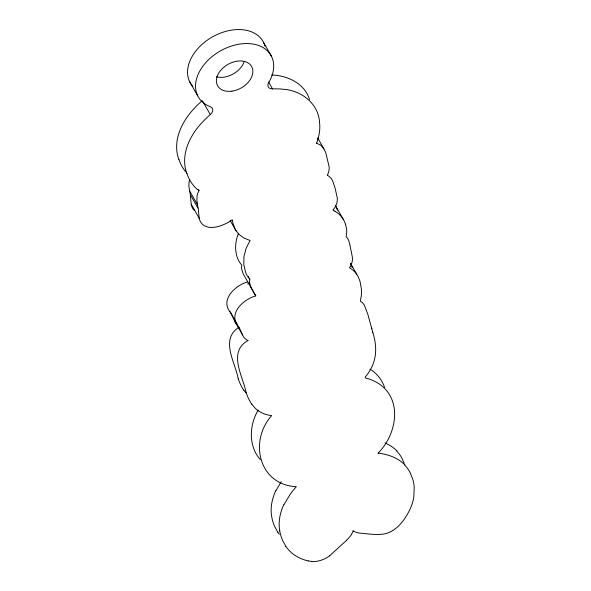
<?xml version="1.0" encoding="UTF-8"?>
<svg xmlns="http://www.w3.org/2000/svg" width="591" height="591" viewBox="0 0 591 591"><rect width="100%" height="100%" fill="white"/><g stroke="black" fill="none" stroke-linecap="round" stroke-linejoin="round"><path stroke-width="0.89" d="M238.402 233.652C235.129 241.483 234.612 250.606 237.678 258.577A43.077 29.816 -29.7 0 0 241.379 264.642M275.931 490.737L281.235 481.635M283.909 504.736L290.27 494.15A74.599 51.631 -29.7 0 1 296.32 486.711C258.673 484.842 248.781 441.041 271.705 415.606A40.757 28.205 -29.7 0 1 259.582 411.632A47.25 32.704 -29.7 0 1 254.492 407.48L251.81 404.185M258.208 410.095C249.203 425.018 248.205 446.05 260.313 459.591M350.345 266.378L349.488 267.804L353.093 270.205L355.922 273.153L358.198 276.743L360.074 281.479L361.515 289.767L361.36 295.441L360.34 301.151L361.079 301.632A21.483 14.871 -29.7 0 1 364.137 304.89A28.095 19.444 -29.7 0 1 364.359 305.244L367.691 313.821L372.987 332.999M333.487 209.473L332.94 210.152L334.883 211.201M378.114 453.075C395.837 435.619 402.981 401.74 380.648 384.977C377.989 383.012 375.071 381.409 372.02 380.146C370.712 378.757 363.539 378.735 365.415 376.836C368.658 372.958 371.384 368.607 373.143 363.849C376.866 354.12 376.127 343.275 373.12 333.457M346.747 540.152L329.623 555.784M238.661 327.414C219.882 339.633 235.469 362.741 238.217 378.868M247.984 340.527C227.372 352.088 243.145 376.393 246.196 392.86M239.318 327.842C227.04 314.56 242.428 299.689 255.77 295.884L247.784 281.885C235.1 285.18 219.446 300.154 230.785 312.861M247.681 283.998L248.863 283.547M311.509 561.376L309.285 561.088A30.909 21.394 -29.7 0 1 308.207 560.866M316.458 143.125L320.861 145.268L324.023 148.873M369.996 369.176C376.807 373.253 382.03 379.821 384.556 387.341M197.852 206.407L196.906 200.6L197.025 196.153A19.968 13.822 -29.7 0 1 199.034 190.575L197.571 189.43M194.343 210.433L192.422 208.062L191.344 205.166A14.191 9.818 -29.7 0 1 191.233 204.427L190.265 194.587L198.251 208.586L199.211 218.419A14.191 9.818 -29.7 0 0 199.33 219.165C204.19 233.497 223.627 226.198 232.167 219.786L232.514 220.332A42.286 29.269 -29.7 0 0 233.068 223.73L235.233 229.419L238.801 234.243L243.854 238.033L250.096 240.478L246.144 248.25L243.95 256.501L243.795 264.635L245.664 272.577A43.077 29.816 -29.7 0 0 249.816 279.144A19.34 13.386 -29.7 0 0 249.638 283.082M396.738 451.022L399.257 454.028A70.078 48.499 -29.7 0 1 402.028 458.453L404.141 463.322M404.717 465.021L407.243 468.028A70.078 48.499 -29.7 0 1 410.014 472.453L412.54 478.584A77.155 53.404 -29.7 0 1 414.225 486.851L413.803 497.26A60.533 41.902 -29.7 0 1 408.307 512.619C403.136 522.193 395.194 531.922 383.906 534.035C375.787 535.18 367.536 533.769 359.431 533.082A29.432 20.367 -29.7 0 1 357.983 532.816A21.527 14.901 -29.7 0 1 353.13 530.858M245.553 392.424L243.824 390.186M277.859 532.321L274.542 526.249A85.584 59.233 -29.7 0 1 272.104 518.721L271.757 516.977A65.113 45.071 -29.7 0 1 275.753 490.722M285.837 546.32L282.528 540.248A85.584 59.233 -29.7 0 1 280.09 532.72L279.742 530.969M247.784 281.885L243.315 274.084L241.645 269.082A19.34 13.386 -29.7 0 1 241.845 265.137M255.77 295.884L251.301 288.076L249.638 283.141M230.948 313.127L234.546 320.891A22.192 15.359 -29.7 0 0 235.706 323.011L236.267 323.728A19.85 13.741 -29.7 0 0 237.316 324.799M263.401 42.168L271.387 56.16M317.818 137.984L325.501 152.064A65.342 45.226 -29.7 0 1 325.9 153.195L329.135 166.81A23.256 16.097 -29.7 0 1 329.194 168.302A20.685 14.317 -29.7 0 1 327.281 175.276A20.39 14.118 -29.7 0 1 328.67 176.096A21.461 14.849 -29.7 0 1 331.994 179.723A38.134 26.396 -29.7 0 1 332.792 181.304L335.119 188.27L337.21 197.549A33.613 23.263 -29.7 0 1 337.291 198.317L337.313 198.546A20.537 14.214 -29.7 0 1 333.516 209.48M268.506 81.905L272.495 88.901A69.502 48.1 -29.7 0 1 283.178 89.241C300.819 90.305 318.047 103.063 319.495 121.613M335.585 205.904L343.127 219.128M350.648 263.564L356.861 274.446M371.392 328.005L371.894 328.877M372.286 331.433L372.781 332.305M202.816 101.497L210.3 114.617A71.939 49.792 -29.7 0 0 202.573 122.027C189.741 135.354 180.063 155.145 186.859 173.577M189.696 81.794L197.675 95.794M230.291 220.702L236.06 230.815M248.338 276.507L248.833 277.378M249.336 278.258L249.83 279.129M198.539 189.696L199.041 190.575M189.741 179.435A19.968 13.822 -29.7 0 0 189.054 182.124L188.884 186.099L189.548 190.827L197.534 204.818M191.211 204.235L199.197 218.234M229.98 311.568L237.966 325.567M234.546 320.891L242.532 334.883A22.192 15.359 -29.7 0 0 243.691 337.003L244.246 337.727A19.85 13.741 -29.7 0 0 247.932 340.505M350.677 263.704L351.194 264.908M242.532 334.883L239.325 327.872M309.123 98.276C304.114 84.136 289.391 76.527 275.199 75.242A69.502 48.1 -29.7 0 0 271.646 74.946M351.335 265.27L351.734 266.364M309.359 98.896L309.581 99.524M178.874 159.585C172.077 141.146 181.762 121.362 194.594 108.027A71.939 49.792 -29.7 0 1 202.314 100.618M345.513 224.196L346.599 229.072A39.412 27.275 -29.7 0 1 346.09 236.799L346.88 237.56A19.666 13.615 -29.7 0 1 348.919 241.106L349.872 244.851M351.977 267.11L352.088 267.479M349.968 245.235L352.332 256.996A21.453 14.849 -29.7 0 1 350.411 266.393M238.158 326.365L238.461 327.702M189.548 190.827L189.881 192.452M190.014 193.161L190.147 193.878M198.133 207.877L198.051 207.426M192.858 86.456A41.858 28.974 -29.7 0 1 212.694 36.76A41.858 28.974 -29.7 0 1 264.931 46.091M210.3 114.617A6.7 4.632 -29.7 0 0 210.403 106.735A41.858 28.974 -29.7 0 1 202.728 66.414A41.858 28.974 -29.7 0 1 255.563 44.576A41.858 28.974 -29.7 0 1 268.661 82.651A6.7 4.632 -29.7 0 0 272.495 88.901M185.936 171.988A71.903 49.77 -29.7 0 1 179.007 159.526M197.446 189.534A71.903 49.77 -29.7 0 1 186.992 173.518M243.743 390.237A98.874 68.438 -29.7 0 1 238.284 378.838M251.722 404.237A98.874 68.438 -29.7 0 1 246.27 392.83M279.255 534.242A62.631 43.35 -29.7 0 1 277.873 532.314M353.152 530.829A20.921 14.48 -29.7 0 1 351.342 534.53M279.787 530.954A65.113 45.071 -29.7 0 1 283.732 504.721M308.155 560.948A62.631 43.35 -29.7 0 1 285.852 546.313M329.667 555.836A21.475 14.864 -29.7 0 1 311.45 561.509M351.438 534.552A31.316 21.675 -29.7 0 1 346.695 540.122M385.007 442.955A66.938 46.334 -29.7 0 1 396.908 450.889M378.077 453.157A66.938 46.334 -29.7 0 1 404.894 464.888M335.326 205.424A47.723 33.03 -29.7 0 1 337.498 210.211M334.942 211.15A47.723 33.03 -29.7 0 1 345.484 224.203M317.596 138.287A65.342 45.226 -29.7 0 1 317.914 139.203M319.428 121.635A63.71 44.096 -29.7 0 1 316.562 143.125M244.135 61.745A19.533 13.519 -29.7 0 1 216.424 76.778M231.901 91.169A19.533 13.519 -29.7 0 0 251.603 66.502A19.533 13.519 -29.7 0 0 220.362 70.794A19.533 13.519 -29.7 0 0 231.901 91.169"/></g></svg>
